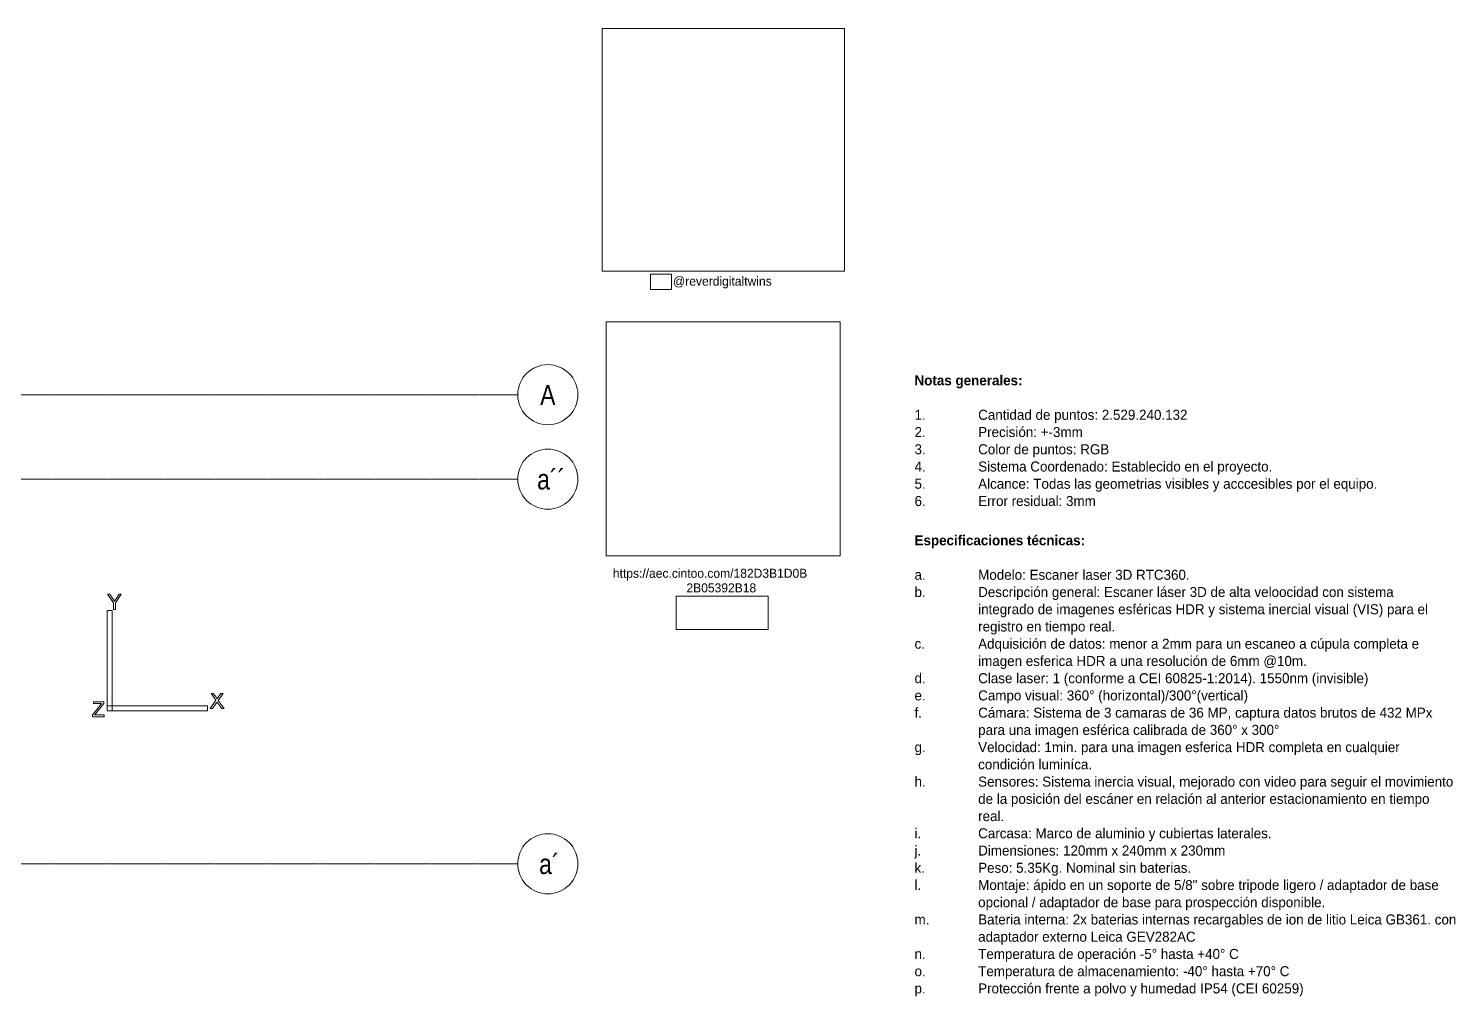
# Model space of a CAD drawing. Header units: centimetres. Extents: x -13763 to -5005, y -754 to 6606.
# Drawn here: x -6429 to -5005, y -285 to 681 of the extents above; entities that cross this region are included whole.
import ezdxf

# ---------------------------------------------------------------- set-up
doc = ezdxf.new("R2010")
doc.units = ezdxf.units.CM
doc.linetypes.add('Dash', pattern=[0.635, 0.3175, -0.3175])
doc.linetypes.add('Grid Line', pattern=[2.2225, 1.27, -0.3175, 0.3175, -0.3175])
for name, color, linetype, lineweight in [('A-GENM', 7, 'Continuous', 9), ('G-ANNO-REFR', 7, 'Dash', 18), ('G-ANNO-TEXT', 7, 'Continuous', 9), ('S-GRID', 7, 'Continuous', 9), ('S-GRID-IDEN', 7, 'Continuous', 9)]:
    doc.layers.add(name, color=color, linetype=linetype, lineweight=lineweight)
doc.styles.add('Century Gothic_4', font='GOTHIC.TTF', dxfattribs={"height": 9})
doc.styles.add('Century Gothic_5', font='GOTHIC.TTF', dxfattribs={"height": 10})
doc.styles.add('Century Gothic_B', font='GOTHICB.TTF', dxfattribs={"height": 10})
doc.styles.add('Saira Condensed_1', font='SairaCondensed-Regular.ttf', dxfattribs={"height": 20})
picture_1 = doc.add_image_def('image1.jpg', size_in_pixel=(275, 100))
picture_2 = doc.add_image_def('image2.png', size_in_pixel=(160, 160))
picture_3 = doc.add_image_def('image3.jpeg', size_in_pixel=(2000, 2000))
picture_4 = doc.add_image_def('image4.jpg', size_in_pixel=(434, 317))

# ---------------------------------------------------------------- blocks, each defined once
blk = doc.blocks.new('ORIGEN - ORIGEN-1144872-N01 - Planta - Detalle planta 03')
at = {"layer": 'A-GENM', "color": 8, "true_color": 0x808080}
for p, q in [((2.5, 116.3), (0.3, 116.3)), ((0.3, 116.3), (6.2, 107.6)), ((5.7, 111.6), (2.5, 116.3)), ((8.1, 107.6), (14, 116.3)), ((11.8, 116.3), (8.9, 111.8)), ((14, 116.3), (11.8, 116.3)), ((5, 100), (0, 100)), ((0, 5), (0, 100)), ((5, 5), (5, 100)), ((7.3, 109.2), (5.7, 111.6)), ((6.2, 107.6), (6.2, 101.2)), ((6.2, 101.2), (8.1, 101.2)), ((8.9, 111.8), (7.3, 109.2)), ((8.1, 101.2), (8.1, 107.6)), ((105.8, 17.2), (103.6, 17.2)), ((103.6, 17.2), (108.4, 10.4)), ((108.6, 13.4), (105.8, 17.2)), ((113.3, 17.2), (110.6, 13.4)), ((110.7, 10.3), (115.6, 17.2)), ((115.6, 17.2), (113.3, 17.2)), ((-7.2, 5.3), (-14.9, -4.1)), ((-3.3, 9), (-13.9, 9)), ((-13.9, 9), (-13.9, 7.1)), ((-13.9, 7.1), (-5.7, 7.1)), ((-11.8, -3.2), (-3.3, 7.1)), ((-5.7, 7.1), (-7.2, 5.3)), ((-3.3, 7.1), (-3.3, 9)), ((0, 5), (0, 0)), ((5, 5), (0, 5)), ((0, 0), (5, 0)), ((5, 0), (5, 5)), ((100, 5), (5, 5)), ((100, 0), (5, 0)), ((100, 0), (100, 5)), ((108.4, 10.4), (102.6, 2.1)), ((102.6, 2.1), (104.9, 2.1)), ((104.9, 2.1), (108.7, 7.5)), ((109.5, 11.8), (108.6, 13.4)), ((108.7, 7.5), (109.6, 8.7)), ((110.6, 13.4), (109.5, 11.8)), ((109.6, 8.7), (110.4, 7.6)), ((110.4, 7.6), (114.3, 2.1)), ((116.5, 2.1), (110.7, 10.3)), ((114.3, 2.1), (116.5, 2.1)), ((-14.9, -4.1), (-14.9, -6.1)), ((-14.9, -6.1), (-3.1, -6.1)), ((-12.6, -4.2), (-11.8, -3.2)), ((-3.1, -4.2), (-12.6, -4.2)), ((-3.1, -6.1), (-3.1, -4.2))]:
    blk.add_line(p, q, dxfattribs=at)
blk = doc.blocks.new('Grid - 3mm-1819951-N01 - Planta - Detalle planta 03')
at = {"layer": 'S-GRID-IDEN', "color": 253, "true_color": 0xaaaaaa}
blk.add_circle((0, 0), 0.3, dxfattribs=at)

msp = doc.modelspace()

# ---------------------------------------------------------------- linework, layer by layer
at = {"layer": 'S-GRID', "color": 253, "linetype": 'Grid Line', "true_color": 0xaaaaaa}
for p, q in [((-10095.122, 315.335), (-5940.997, 315.335)), ((-10095.122, 231.108), (-5940.997, 231.108)), ((-10095.122, -152.695), (-5940.997, -152.695))]:
    msp.add_line(p, q, dxfattribs=at)

# ---------------------------------------------------------------- block references
at = {"layer": 'A-GENM', "color": 8, "true_color": 0x808080}
msp.add_blockref('ORIGEN - ORIGEN-1144872-N01 - Planta - Detalle planta 03', (-6350.683, 0), dxfattribs=at)
at = {"layer": 'S-GRID-IDEN', "color": 253, "true_color": 0xaaaaaa, "xscale": 99.99999999999993, "yscale": 99.99999999999993, "zscale": 99.99999999999993, "rotation": 269.9999999999996}
for p in [(-5910.997, 315.335), (-5910.997, 231.108), (-5910.997, -152.695)]:
    msp.add_blockref('Grid - 3mm-1819951-N01 - Planta - Detalle planta 03', p, dxfattribs=at)

# ---------------------------------------------------------------- texts
at = {"layer": 'G-ANNO-TEXT', "attachment_point": 1}
for s, insert, char_height, width, style in [('@reverdigitaltwins', (-5786.076, 433.164), 9, 128.67084, 'Century Gothic_4'), ('Notas generales:', (-5545.013, 334.701), 10, 141.49784, 'Century Gothic_B'), ('1.', (-5545.013, 300.305), 10, 76.96958, 'Century Gothic_5'), ('Cantidad de puntos: 2.529.240.132', (-5481.513, 300.305), 10, 287.40497, 'Century Gothic_5'), ('2.', (-5545.013, 283.107), 10, 76.96958, 'Century Gothic_5'), ('Precisión: +-3mm', (-5481.513, 283.107), 10, 141.097, 'Century Gothic_5'), ('3.', (-5545.013, 265.909), 10, 76.96958, 'Century Gothic_5'), ('Color de puntos: RGB', (-5481.513, 265.909), 10, 178.37547, 'Century Gothic_5'), ('4.', (-5545.013, 248.711), 10, 76.96958, 'Century Gothic_5'), ('Sistema Coordenado: Establecido en el proyecto.', (-5481.513, 248.711), 10, 416.47666, 'Century Gothic_5'), ('5.', (-5545.013, 231.513), 10, 76.96958, 'Century Gothic_5'), ('Alcance: Todas las geometrias visibles y acccesibles por el equipo.', (-5481.513, 231.513), 10, 557.9745, 'Century Gothic_5'), ('6.', (-5545.013, 214.315), 10, 76.96958, 'Century Gothic_5'), ('Error residual: 3mm', (-5481.513, 214.315), 10, 156.72991, 'Century Gothic_5'), ('Especificaciones técnicas:', (-5545.013, 175.082), 10, 222.86912, 'Century Gothic_B'), ('https://aec.cintoo.com/182D3B1D0B', (-5846.081, 141.669), 9, 262.55266, 'Century Gothic_4'), ('a.', (-5545.013, 140.686), 10, 76.96958, 'Century Gothic_5'), ('Modelo: Escaner laser 3D RTC360.', (-5481.513, 140.686), 10, 280.59062, 'Century Gothic_5'), ('2B05392B18', (-5772.659, 127.117), 9, 84.17719, 'Century Gothic_4'), ('b.', (-5545.013, 123.488), 10, 76.96958, 'Century Gothic_5'), ('Descripción general: Escaner láser 3D de alta veloocidad con sistema ', (-5481.513, 123.488), 10, 590.84369, 'Century Gothic_5'), ('integrado de imagenes esféricas HDR y sistema inercial visual (VIS) para el ', (-5481.513, 106.29), 10, 624.11372, 'Century Gothic_5'), ('registro en tiempo real.', (-5481.513, 89.092), 10, 192.405, 'Century Gothic_5'), ('Adquisición de datos: menor a 2mm para un escaneo a cúpula completa e ', (-5481.513, 71.894), 10, 640.14747, 'Century Gothic_5'), ('c.', (-5545.013, 71.894), 10, 76.96958, 'Century Gothic_5'), ('imagen esferica HDR a una resolución de 6mm @10m.', (-5481.513, 54.696), 10, 454.15597, 'Century Gothic_5'), ('d.', (-5545.013, 37.498), 10, 76.96958, 'Century Gothic_5'), ('Clase laser: 1 (conforme a CEI 60825-1:2014). 1550nm (invisible)', (-5481.513, 37.498), 10, 525.907, 'Century Gothic_5'), ('e.', (-5545.013, 20.3), 10, 76.96958, 'Century Gothic_5'), ('Campo visual: 360° (horizontal)/300°(vertical)', (-5481.513, 20.3), 10, 376.79312, 'Century Gothic_5'), ('f.', (-5545.013, 3.102), 10, 76.96958, 'Century Gothic_5'), ('Cámara: Sistema de 3 camaras de 36 MP, captura datos brutos de 432 MPx ', (-5481.513, 3.102), 10, 637.74241, 'Century Gothic_5'), ('para una imagen esférica calibrada de 360° x 300°', (-5481.513, -14.095), 10, 426.89859, 'Century Gothic_5'), ('g.', (-5545.013, -31.293), 10, 76.96958, 'Century Gothic_5'), ('Velocidad: 1min. para una imagen esferica HDR completa en cualquier ', (-5481.513, -31.293), 10, 606.47659, 'Century Gothic_5'), ('condición luminíca.', (-5481.513, -48.491), 10, 164.74678, 'Century Gothic_5'), ('h.', (-5545.013, -65.689), 10, 76.96958, 'Century Gothic_5'), ('Sensores: Sistema inercia visual, mejorado con video para seguir el movimiento ', (-5481.513, -65.689), 10, 667.40484, 'Century Gothic_5'), ('de la posición del escáner en relación al anterior estacionamiento en tiempo ', (-5481.513, -82.887), 10, 652.17278, 'Century Gothic_5'), ('real. ', (-5481.513, -100.085), 10, 40.88606, 'Century Gothic_5'), ('i.', (-5545.013, -117.283), 10, 76.96958, 'Century Gothic_5'), ('Carcasa: Marco de aluminio y cubiertas laterales.', (-5481.513, -117.283), 10, 416.47666, 'Century Gothic_5'), ('j.', (-5545.013, -134.481), 10, 76.96958, 'Century Gothic_5'), ('Dimensiones: 120mm x 240mm x 230mm ', (-5481.513, -134.481), 10, 339.9155, 'Century Gothic_5'), ('k.', (-5545.013, -151.679), 10, 76.96958, 'Century Gothic_5'), ('Peso: 5.35Kg. Nominal sin baterias.', (-5481.513, -151.679), 10, 284.59906, 'Century Gothic_5'), ('l.', (-5545.013, -168.877), 10, 76.96958, 'Century Gothic_5'), ('Montaje: ápido en un soporte de 5/8" sobre tripode ligero / adaptador de base ', (-5481.513, -168.877), 10, 667.40484, 'Century Gothic_5'), ('opcional / adaptador de base para prospección disponible.', (-5481.513, -186.075), 10, 507.06734, 'Century Gothic_5'), ('m.', (-5545.013, -203.273), 10, 76.96958, 'Century Gothic_5'), ('Bateria interna: 2x baterias internas recargables de ion de litio Leica GB361. con ', (-5481.513, -203.273), 10, 667.40484, 'Century Gothic_5'), ('adaptador externo Leica GEV282AC', (-5481.513, -220.47), 10, 305.44294, 'Century Gothic_5'), ('n.', (-5545.013, -237.668), 10, 76.96958, 'Century Gothic_5'), ('Temperatura de operación -5° hasta +40° C', (-5481.513, -237.668), 10, 365.16866, 'Century Gothic_5'), ('Temperatura de almacenamiento: -40° hasta +70° C', (-5481.513, -254.866), 10, 438.12222, 'Century Gothic_5'), ('o.', (-5545.013, -254.866), 10, 76.96958, 'Century Gothic_5'), ('p.', (-5545.013, -272.064), 10, 76.96958, 'Century Gothic_5'), ('Protección frente a polvo y humedad IP54 (CEI 60259)', (-5481.513, -272.064), 10, 452.95344, 'Century Gothic_5')]:
    msp.add_mtext(s, dxfattribs=dict(at, insert=insert, char_height=char_height, width=width, style=style))
at = {"layer": 'S-GRID-IDEN', "color": 253, "true_color": 0xaaaaaa, "char_height": 20, "attachment_point": 1, "style": 'Saira Condensed_1'}
for s, insert, width in [('A', (-5918.683, 325.075), 17.63712), ('a´´', (-5921.683, 240.847), 24.85231), ('a´', (-5919.683, -142.956), 20.04219)]:
    msp.add_mtext(s, dxfattribs=dict(at, insert=insert, width=width))

# ---------------------------------------------------------------- pictures from other files: only their frames are drawn
at = {"layer": 'G-ANNO-REFR'}
image = msp.add_image(picture_3, insert=(-5856.795, 438.707), size_in_units=(242.019, 242.019), dxfattribs=at)
image.dxf.flags = 7
image = msp.add_image(picture_4, insert=(-5808.567, 420.448), size_in_units=(20.95, 15.302), dxfattribs=at)
image.dxf.flags = 7
image = msp.add_image(picture_2, insert=(-5852.795, 154.584), size_in_units=(233.6, 233.6), dxfattribs=at)
image.dxf.flags = 7
image = msp.add_image(picture_1, insert=(-5782.981, 81.017), size_in_units=(91.791, 33.379), dxfattribs=at)
image.dxf.flags = 7

doc.saveas('drawing.dxf')
